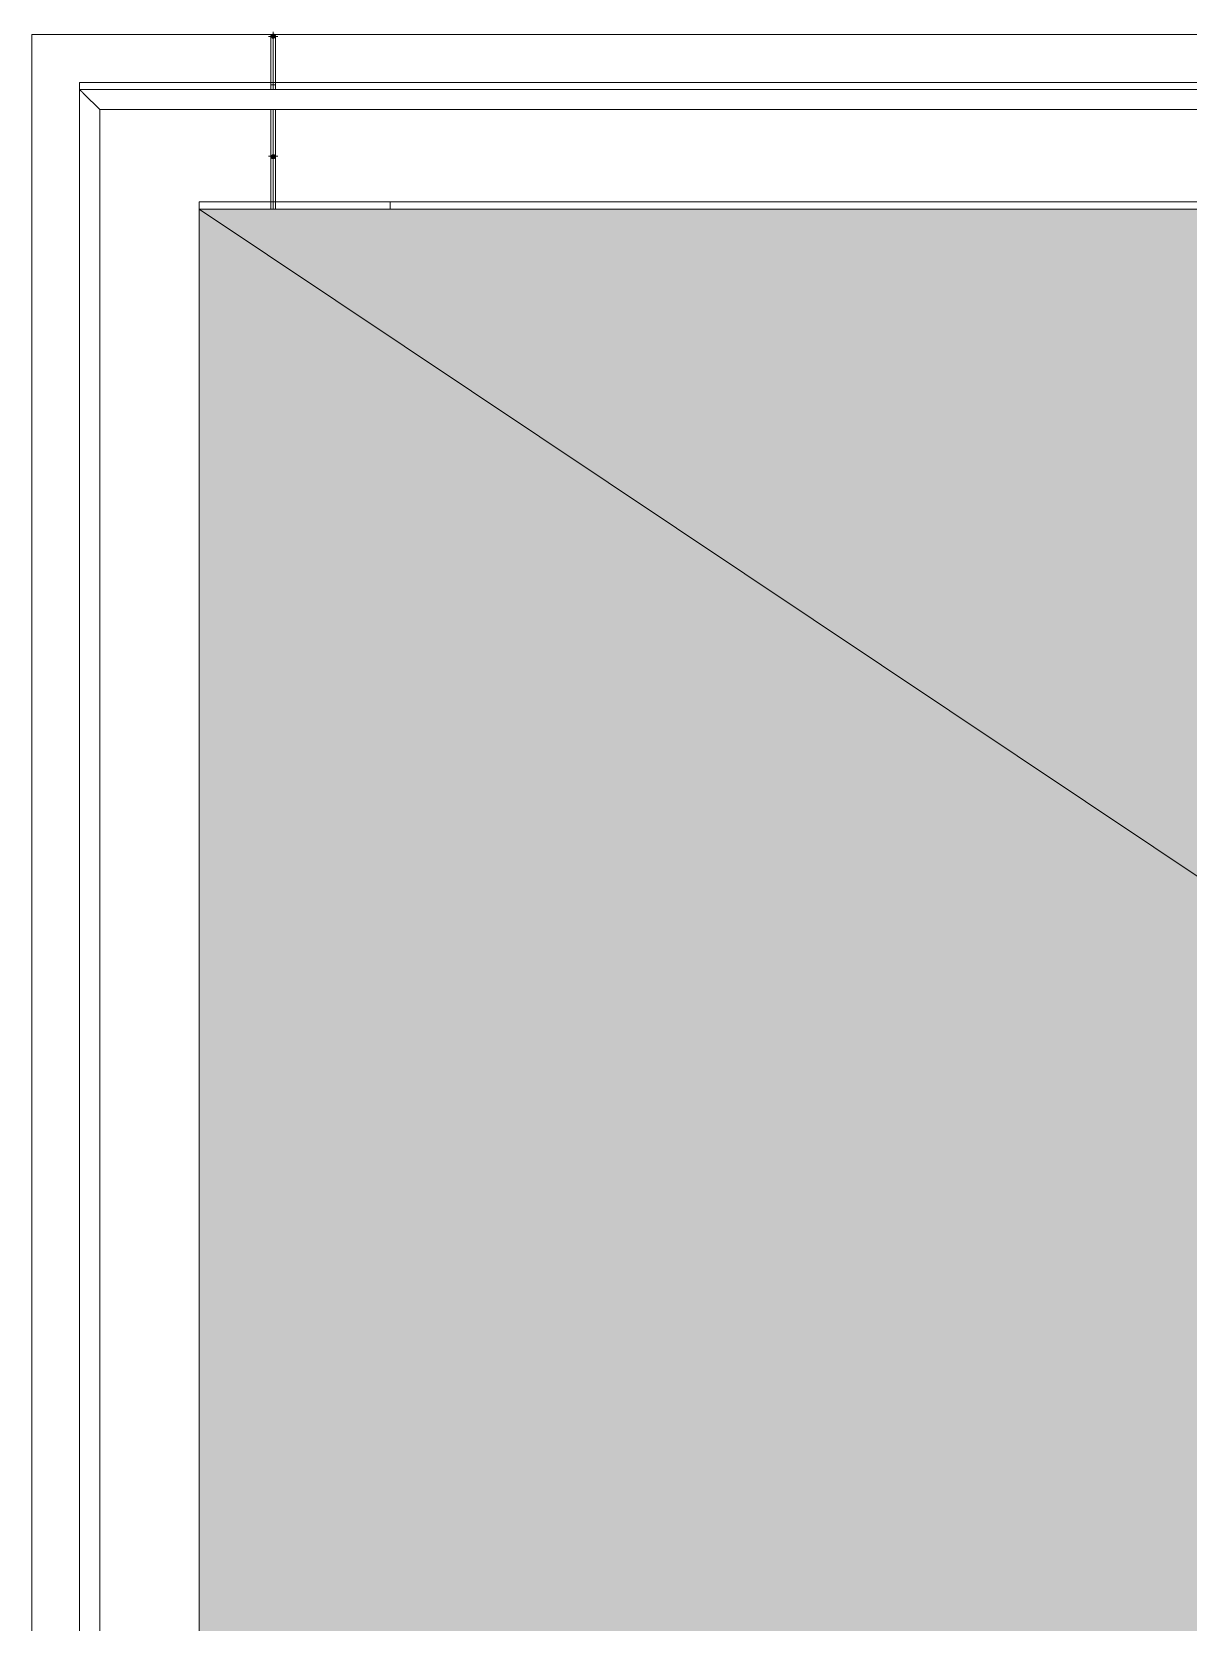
# Model space of a CAD drawing. Header units: millimetres. Extents: x 46521 to 256645, y -45352 to 20466.
# Drawn here: x 65349 to 67769, y 4543 to 7870 of the extents above; entities that cross this region are included whole.
import ezdxf

# ---------------------------------------------------------------- set-up
doc = ezdxf.new("R2010")
doc.units = ezdxf.units.MM
for name, color, linetype, lineweight in [('A-DETL-GENF', 92, 'Continuous', 13), ('A-DETL-THIN', 151, 'Continuous', 13), ('A-FLOR', 192, 'Continuous', 13), ('A-ROOF-OTLN', 132, 'Continuous', 13), ('A-WALL', 113, 'Continuous', 13), ('E-POWR-CNDT', 130, 'Continuous', 13), ('E-POWR-CNTR', 130, 'Continuous', 13), ('S-COLS', 52, 'Continuous', 13)]:
    doc.layers.add(name, color=color, linetype=linetype, lineweight=lineweight)

msp = doc.modelspace()

# ---------------------------------------------------------------- hatches: boundary and pattern name
at = {"layer": 'A-DETL-GENF'}
msp.add_hatch(color=9, dxfattribs=at).paths.add_polyline_path([(84058.4, -4876.6), (84058.4, 7499.3), (65699.3, 7499.3), (65699.3, -4876.6), (83746.7, -4876.6)])
at = {"layer": 'A-WALL'}
for color, points in [(254, [(65855.2, 7855.3), (65856.8, 7856.2), (65858.2, 7857.9), (65858.7, 7861.7), (65858.3, 7862.8), (65855.6, 7864.2), (65851.2, 7863.6), (65849.6, 7860.6), (65851.4, 7856.2), (65853, 7855.6), (65854.3, 7855.4)]), (254, [(65858, 7857.1), (65858.3, 7858), (65858, 7857.1)]), (10, [(65858.4, 7857.4), (65858.5, 7858.1), (65858.4, 7857.7)]), (254, [(65859.2, 7859.7), (65859.1, 7861.4), (65859.1, 7860.6), (65859.2, 7859.9)]), (254, [(65858.1, 7606.9), (65858.9, 7608.9), (65858.2, 7607.4)])]:
    msp.add_hatch(color=color, dxfattribs=at).paths.add_polyline_path(points)
h = msp.add_hatch(color=254, dxfattribs=at)
h.paths.add_polyline_path([(65854.3, 7855.1), (65853.9, 7855.5), (65853.6, 7855.2)])
h.paths.add_polyline_path([(65858.9, 7860.4), (65858.8, 7861.9), (65858.8, 7860.9)])
h.paths.add_polyline_path([(65858.3, 7862.8), (65857, 7864.2), (65857.2, 7863.7), (65857.8, 7863.2)])
h = msp.add_hatch(color=254, dxfattribs=at)
h.paths.add_polyline_path([(65858.1, 7857.2), (65858.4, 7858.1), (65858.1, 7857.2)])
h.paths.add_polyline_path([(65858.6, 7857.5), (65858.7, 7858.4), (65858.5, 7857.6)])
h = msp.add_hatch(color=254, dxfattribs=at)
h.paths.add_polyline_path([(65854.3, 7604.6), (65856.8, 7605.7), (65858.2, 7607.4), (65858.6, 7610.9), (65857.6, 7613.1), (65856.8, 7613.9), (65852.2, 7613.8), (65850.1, 7611.5), (65849.8, 7609.6), (65851.3, 7606.1), (65853, 7604.8)])
h.paths.add_polyline_path([(65858.7, 7607.8), (65859.2, 7609.3), (65858.8, 7608.6)])

# ---------------------------------------------------------------- linework, layer by layer
at = {"layer": 'A-DETL-THIN'}
for p, q in [((84058.4, 7499.3), (65699.3, 7499.3)), ((65699.3, 7499.3), (65699.3, -4876.6)), ((65699.3, 7499.3), (84058.4, -4773))]:
    msp.add_line(p, q, dxfattribs=at)
at = {"layer": 'A-FLOR'}
for p, q in [((65699.3, 7514.3), (65699.3, -4876.6)), ((77698, 7514.3), (65859.2, 7514.3))]:
    msp.add_line(p, q, dxfattribs=at)
at = {"layer": 'A-ROOF-OTLN'}
for p, q in [((65449.3, 7749.3), (65449.3, -5096.6)), ((84214.5, 7749.3), (65449.3, 7749.3)), ((65491.3, 7707.3), (65458.3, 7740.3)), ((65491.3, -5054.6), (65491.3, 7707.3)), ((65491.3, 7707.3), (84172.6, 7707.3))]:
    msp.add_line(p, q, dxfattribs=at)
msp.add_open_spline([(65458.3, 7740.3), (65457.8, 7740.7), (65457.1, 7741.4), (65456.2, 7742.3), (65455.7, 7742.9), (65455.3, 7743.3), (65454.9, 7743.6), (65454.5, 7744), (65454.1, 7744.4), (65453.8, 7744.8), (65453.4, 7745.2), (65453, 7745.6), (65452.6, 7745.9), (65452.3, 7746.3), (65452, 7746.6), (65451.5, 7747), (65451.1, 7747.4), (65450.8, 7747.8), (65450.5, 7748.1), (65450.1, 7748.5), (65449.7, 7748.8), (65449.4, 7749.2), (65449.3, 7749.3), (65449.3, 7749.3)], degree=3, knots=[-1, -1, -1, -1, -0.875, -0.8125, -0.78125, -0.75, -0.71875, -0.6875, -0.65625, -0.625, -0.59375, -0.5625, -0.53125, -0.5, -0.46875, -0.4375, -0.375, -0.34375, -0.3125, -0.25, -0.1875, -0.125, 0, 0, 0, 0], dxfattribs=at)
at = {"layer": 'A-WALL', "color": 254}
for p, q in [((65349.3, 7864.2), (65349.3, 3800.6)), ((65850.8, 7764.3), (65851.4, 7764.3)), ((65851.4, 7764.2), (65850.8, 7764.2)), ((65853, 7764.3), (65853.8, 7764.3)), ((65853.8, 7764.2), (65853, 7764.2)), ((65449.3, -1199.4), (65449.3, 7749.3)), ((65851.5, 7514.3), (65850.8, 7514.3)), ((65852.7, 7514.3), (65851.8, 7514.3)), ((65853.9, 7514.3), (65853, 7514.3)), ((65855.2, 7514.3), (65854.3, 7514.3)), ((65856.5, 7514.3), (65855.6, 7514.3)), ((65857.5, 7514.3), (65856.8, 7514.3))]:
    msp.add_line(p, q, dxfattribs=at)
at = {"layer": 'A-WALL', "color": 9}
for p, q in [((65349.3, 7864.2), (65852.8, 7864.2)), ((65857, 7864.2), (84408.4, 7864.2)), ((65449.3, 7764.3), (65849.5, 7764.3)), ((65449.3, 7764.3), (65449.3, 7749.3)), ((65849.5, 7764.2), (65449.3, 7764.2)), ((65859.1, 7764.3), (84308.4, 7764.3)), ((84308.4, 7764.2), (65859.1, 7764.2)), ((65849.3, 7514.3), (65699.3, 7514.3))]:
    msp.add_line(p, q, dxfattribs=at)
at = {"layer": 'A-WALL', "color": 253}
for p, q in [((65852.8, 7864.2), (65853.1, 7864.2)), ((65853.2, 7864.2), (65856.8, 7864.2))]:
    msp.add_line(p, q, dxfattribs=at)
at = {"layer": 'A-WALL', "color": 10}
for p, q in [((65852.5, 7764.3), (65851.8, 7764.3)), ((65851.8, 7764.2), (65852.5, 7764.2)), ((65855.1, 7764.3), (65854.3, 7764.3)), ((65854.3, 7764.2), (65855.1, 7764.2)), ((65856.3, 7764.3), (65855.6, 7764.3)), ((65855.6, 7764.2), (65856.3, 7764.2)), ((65857.4, 7764.3), (65856.8, 7764.3)), ((65856.8, 7764.2), (65857.4, 7764.2))]:
    msp.add_line(p, q, dxfattribs=at)
at = {"layer": 'E-POWR-CNDT', "color": 254}
for p, q in [((65849.3, 7860.7), (65849.4, 7860.9)), ((65849.3, 7860.5), (65849.3, 7860.7)), ((65849.3, 7860.3), (65849.3, 7860.5)), ((65849.3, 7860.1), (65849.3, 7860.3)), ((65849.3, 7860.1), (65849.3, 7860.1)), ((65849.3, 7860), (65849.3, 7860.1)), ((65849.3, 7859.9), (65849.3, 7860)), ((65849.3, 7859.6), (65849.3, 7859.8)), ((65849.3, 7858.7), (65849.3, 7859)), ((65849.3, 7858.4), (65849.3, 7858.7)), ((65849.3, 7858.1), (65849.3, 7858.4)), ((65849.3, 7857.7), (65849.3, 7858.1)), ((65849.3, 7857.3), (65849.3, 7857.7)), ((65849.3, 7856.9), (65849.3, 7857.3)), ((65849.3, 7856.5), (65849.3, 7856.9)), ((65849.3, 7856), (65849.3, 7856.5)), ((65849.3, 7855.5), (65849.3, 7856)), ((65849.3, 7855), (65849.3, 7855.5)), ((65849.3, 7854.4), (65849.3, 7855)), ((65849.3, 7853.8), (65849.3, 7854.4)), ((65849.3, 7853.3), (65849.3, 7853.8)), ((65849.4, 7861.3), (65849.5, 7861.5)), ((65849.4, 7861.1), (65849.4, 7861.3)), ((65849.4, 7860.9), (65849.4, 7861.1)), ((65849.5, 7861.5), (65849.5, 7861.6)), ((65849.9, 7862.6), (65850.1, 7862.7)), ((65851.3, 7864), (65851.4, 7864.2)), ((65851.4, 7864.2), (65851.6, 7864.3)), ((65851.6, 7864.3), (65851.8, 7864.4)), ((65851.8, 7864.4), (65851.9, 7864.5)), ((65851.9, 7864.5), (65852.1, 7864.6)), ((65852.1, 7864.6), (65852.3, 7864.7)), ((65854.9, 7865), (65855.1, 7865)), ((65855.1, 7865), (65855.3, 7865)), ((65855.3, 7865), (65855.5, 7864.9)), ((65855.7, 7864.9), (65855.9, 7864.8)), ((65859.3, 7858.2), (65859.3, 7857.8)), ((65859.3, 7857.8), (65859.3, 7857.4)), ((65859.3, 7857.4), (65859.3, 7857)), ((65859.3, 7857), (65859.3, 7856.6)), ((65859.3, 7856.6), (65859.3, 7856.1)), ((65859.3, 7856.1), (65859.3, 7855.6)), ((65859.3, 7855.6), (65859.3, 7855.1)), ((65859.3, 7855.1), (65859.3, 7854.6)), ((65859.3, 7854.6), (65859.3, 7854)), ((65859.3, 7854), (65859.3, 7853.4)), ((65859.3, 7853.4), (65859.3, 7852.8)), ((65859.3, 7852.8), (65859.3, 7852.2)), ((65849.3, 7847.1), (65849.3, 7847.9)), ((65849.3, 7846.4), (65849.3, 7847.1)), ((65849.3, 7845.6), (65849.3, 7846.4)), ((65849.3, 7844.8), (65849.3, 7845.6)), ((65849.3, 7844), (65849.3, 7844.8)), ((65849.3, 7843.3), (65849.3, 7844)), ((65849.3, 7842.5), (65849.3, 7843.3)), ((65849.3, 7841.7), (65849.3, 7842.5)), ((65849.3, 7840.9), (65849.3, 7841.7)), ((65849.3, 7840.1), (65849.3, 7840.9)), ((65849.3, 7840.1), (65849.3, 7807.6)), ((65859.3, 7852.2), (65859.3, 7851.5)), ((65859.3, 7851.5), (65859.3, 7850.9)), ((65859.3, 7850.9), (65859.3, 7850.2)), ((65859.3, 7850.2), (65859.3, 7849.5)), ((65859.3, 7849.5), (65859.3, 7848.8)), ((65859.3, 7848.8), (65859.3, 7848.1)), ((65859.3, 7848.1), (65859.3, 7847.3)), ((65859.3, 7847.3), (65859.3, 7846.6)), ((65859.3, 7846.6), (65859.3, 7845.8)), ((65859.3, 7845.8), (65859.3, 7845)), ((65859.3, 7845), (65859.3, 7844.3)), ((65859.3, 7844.3), (65859.3, 7843.5)), ((65859.3, 7843.5), (65859.3, 7842.7)), ((65859.3, 7842.7), (65859.3, 7841.9)), ((65859.3, 7841.9), (65859.3, 7841.1)), ((65859.3, 7841.1), (65859.3, 7840.3)), ((65859.3, 7840.3), (65859.3, 7840.1)), ((65859.3, 7807.6), (65859.3, 7840.1)), ((65849.3, 7759.2), (65850, 7759.2)), ((65850.8, 7759.2), (65851.3, 7759.2)), ((65851.8, 7759.2), (65852.5, 7759.2)), ((65853, 7759.2), (65853.7, 7759.2)), ((65854.3, 7759.2), (65855, 7759.2)), ((65855.6, 7759.2), (65856.3, 7759.2)), ((65856.8, 7759.2), (65857.4, 7759.2)), ((65858.6, 7759.2), (65859.3, 7759.2)), ((65849.3, 7609.7), (65849.3, 7609.9)), ((65849.3, 7609.1), (65849.3, 7609.3)), ((65849.3, 7608.9), (65849.3, 7609.1)), ((65849.4, 7608.7), (65849.3, 7608.9)), ((65849.4, 7608.5), (65849.4, 7608.7)), ((65849.6, 7607.8), (65849.6, 7608)), ((65849.7, 7607.6), (65849.6, 7607.8)), ((65849.8, 7607.4), (65849.7, 7607.6)), ((65850.1, 7606.9), (65850, 7607.1)), ((65850.2, 7606.7), (65850.1, 7606.9)), ((65850.4, 7606.4), (65850.3, 7606.6)), ((65850.6, 7606.2), (65850.4, 7606.4)), ((65851.5, 7605.5), (65851.3, 7605.6)), ((65851.6, 7605.4), (65851.5, 7605.5)), ((65851.8, 7605.2), (65851.6, 7605.4)), ((65852, 7605.2), (65851.8, 7605.2)), ((65852.2, 7605.1), (65852, 7605.2)), ((65852.3, 7605), (65852.2, 7605.1)), ((65856.1, 7604.9), (65855.9, 7604.9)), ((65856.3, 7605), (65856.1, 7604.9)), ((65856.5, 7605.1), (65856.3, 7605)), ((65856.6, 7605.2), (65856.5, 7605.1)), ((65856.8, 7605.3), (65856.6, 7605.2)), ((65857, 7605.4), (65856.8, 7605.3)), ((65857.2, 7605.5), (65857, 7605.4)), ((65857.3, 7605.6), (65857.2, 7605.5)), ((65857.5, 7605.7), (65857.3, 7605.6)), ((65857.6, 7605.9), (65857.5, 7605.7)), ((65857.8, 7606), (65857.6, 7605.9)), ((65858.4, 7606.8), (65858.3, 7606.6)), ((65858.5, 7606.9), (65858.4, 7606.8)), ((65859, 7607.8), (65858.9, 7607.6)), ((65859.1, 7608.2), (65859, 7608)), ((65859, 7608), (65859, 7607.8)), ((65859.2, 7608.6), (65859.1, 7608.4)), ((65859.1, 7608.4), (65859.1, 7608.2)), ((65859.3, 7609), (65859.2, 7608.8)), ((65859.2, 7608.8), (65859.2, 7608.6)), ((65859.3, 7609.6), (65859.3, 7609.6)), ((65859.3, 7609.6), (65859.3, 7609.4))]:
    msp.add_line(p, q, dxfattribs=at)
at = {"layer": 'E-POWR-CNDT', "color": 9}
for p, q in [((65849.3, 7860), (65849.3, 7860)), ((65849.3, 7859.8), (65849.3, 7859.9)), ((65850.5, 7863.4), (65850.7, 7863.5)), ((65850.7, 7863.5), (65850.8, 7863.7)), ((65850.8, 7863.7), (65851, 7863.8)), ((65851, 7863.8), (65851.1, 7863.9)), ((65851.1, 7863.9), (65851.3, 7864)), ((65852.3, 7864.7), (65852.5, 7864.7)), ((65854.2, 7865.1), (65854.3, 7865.1)), ((65857.7, 7863.7), (65857.9, 7863.6)), ((65857.9, 7863.6), (65858, 7863.4)), ((65859.2, 7861.1), (65859.2, 7860.9)), ((65859.2, 7860.9), (65859.2, 7860.7)), ((65859.3, 7859.8), (65859.3, 7859.7)), ((65859.3, 7859.7), (65859.3, 7859.5)), ((65849.3, 7840.1), (65849.3, 7807.6)), ((65859.3, 7807.6), (65859.3, 7840.1)), ((65849.3, 7807.6), (65849.3, 7749.3)), ((65859.3, 7749.3), (65859.3, 7807.6)), ((65849.3, 7707.3), (65849.3, 7692.1)), ((65849.3, 7692.1), (65849.3, 7659.6)), ((65859.3, 7692.1), (65859.3, 7707.3)), ((65859.3, 7659.6), (65859.3, 7692.1)), ((65849.3, 7609.6), (65849.3, 7609.7)), ((65849.3, 7609.3), (65849.3, 7609.5)), ((65849.3, 7589.6), (65849.3, 7557.1)), ((65850.7, 7606.1), (65850.6, 7606.2)), ((65850.8, 7606), (65850.7, 7606.1)), ((65851, 7605.8), (65850.8, 7606)), ((65851.1, 7605.7), (65851, 7605.8)), ((65851.3, 7605.6), (65851.1, 7605.7)), ((65852.5, 7604.9), (65852.3, 7605)), ((65852.7, 7604.8), (65852.5, 7604.9)), ((65852.9, 7604.8), (65852.7, 7604.8)), ((65855.9, 7604.9), (65855.7, 7604.8)), ((65858.6, 7607.1), (65858.5, 7606.9)), ((65858.7, 7607.3), (65858.6, 7607.1)), ((65859.3, 7557.1), (65859.3, 7589.6)), ((65849.3, 7557.1), (65849.3, 7499.3)), ((65859.3, 7499.3), (65859.3, 7557.1))]:
    msp.add_line(p, q, dxfattribs=at)
at = {"layer": 'E-POWR-CNDT', "color": 253}
for p, q in [((65849.3, 7860), (65849.3, 7859.9)), ((65849.3, 7859.9), (65849.3, 7859.8)), ((65852.5, 7864.7), (65852.7, 7864.8)), ((65852.7, 7864.8), (65852.9, 7864.9)), ((65852.9, 7864.9), (65853, 7864.9)), ((65853, 7864.9), (65853.2, 7865)), ((65853.2, 7865), (65853.4, 7865)), ((65853.4, 7865), (65853.6, 7865)), ((65856.2, 7864.7), (65856.4, 7864.6)), ((65856.4, 7864.6), (65856.6, 7864.5)), ((65859.1, 7861.5), (65859.1, 7861.3)), ((65859.1, 7861.3), (65859.2, 7861.1)), ((65859.3, 7860.1), (65859.3, 7860.1)), ((65859.3, 7859.9), (65859.3, 7860)), ((65859.3, 7859.8), (65859.3, 7859.9)), ((65859.3, 7859.6), (65859.3, 7859.8)), ((65849.3, 7609.5), (65849.3, 7609.4)), ((65849.3, 7609.4), (65849.3, 7609.3)), ((65853.1, 7604.7), (65852.9, 7604.8)), ((65854.3, 7604.6), (65854.3, 7604.6)), ((65859.3, 7611.2), (65859.3, 7610.7)), ((65859.3, 7610.7), (65859.3, 7610.3)), ((65859.3, 7610.3), (65859.3, 7610)), ((65859.3, 7609.7), (65859.3, 7609.6)), ((65859.3, 7609.4), (65859.3, 7609.5)), ((65859.3, 7609.3), (65859.3, 7609.4)), ((65859.3, 7609.1), (65859.3, 7609.3))]:
    msp.add_line(p, q, dxfattribs=at)
at = {"layer": 'E-POWR-CNDT', "color": 10}
for p, q in [((65855.5, 7864.9), (65855.7, 7864.9)), ((65850.3, 7606.6), (65850.2, 7606.7))]:
    msp.add_line(p, q, dxfattribs=at)
at = {"layer": 'E-POWR-CNDT', "color": 83}
for p, q in [((65849.3, 7609.6), (65849.3, 7609.6)), ((65849.3, 7609.6), (65849.3, 7609.5)), ((65855.7, 7604.8), (65855.5, 7604.7))]:
    msp.add_line(p, q, dxfattribs=at)
at = {"layer": 'E-POWR-CNDT', "color": 8}
for p in [(65849.3, 7609.6), (65849.3, 7609.5)]:
    msp.add_line(p, (65849.3, 7609.6), dxfattribs=at)
at = {"layer": 'E-POWR-CNDT', "color": 83, "flags": 128}
msp.add_lwpolyline([(65849.3, 7860.1), (65849.3, 7860.1), (65849.3, 7860)], dxfattribs=at)
at = {"layer": 'E-POWR-CNDT', "color": 9, "flags": 128}
for points in [[(65849.3, 7859.8), (65849.3, 7859.7), (65849.3, 7859.5), (65849.3, 7859.3), (65849.3, 7859.1), (65849.3, 7858.8), (65849.3, 7858.5), (65849.3, 7858.2), (65849.3, 7857.8), (65849.3, 7857.4), (65849.3, 7857), (65849.3, 7856.6), (65849.3, 7856.1), (65849.3, 7855.6), (65849.3, 7855.1), (65849.3, 7854.6), (65849.3, 7854), (65849.3, 7853.4), (65849.3, 7852.8), (65849.3, 7852.2), (65849.3, 7851.5), (65849.3, 7850.9), (65849.3, 7850.2), (65849.3, 7849.5), (65849.3, 7848.8), (65849.3, 7848.1), (65849.3, 7847.3), (65849.3, 7846.6), (65849.3, 7845.8), (65849.3, 7845), (65849.3, 7844.3), (65849.3, 7843.5), (65849.3, 7842.7), (65849.3, 7841.9), (65849.3, 7841.1), (65849.3, 7840.3), (65849.3, 7840.1)], [(65853.6, 7865), (65853.8, 7865), (65854, 7865.1), (65854.2, 7865.1)], [(65854.3, 7865.1), (65854.5, 7865.1), (65854.7, 7865.1), (65854.9, 7865)], [(65855.9, 7864.8), (65856, 7864.7), (65856.2, 7864.7)], [(65856.6, 7864.5), (65856.8, 7864.4), (65856.9, 7864.3), (65857.1, 7864.2)], [(65857.1, 7864.2), (65857.3, 7864.1), (65857.4, 7864), (65857.6, 7863.8), (65857.7, 7863.7)], [(65858, 7863.4), (65858.1, 7863.3), (65858.3, 7863.1)], [(65858.9, 7862.1), (65858.9, 7861.9), (65859, 7861.7), (65859.1, 7861.5)], [(65859.2, 7860.7), (65859.3, 7860.5), (65859.3, 7860.3), (65859.3, 7860.1)], [(65859.3, 7860), (65859.3, 7859.9), (65859.3, 7859.8)], [(65859.3, 7840.1), (65859.3, 7840.9), (65859.3, 7841.7), (65859.3, 7842.5), (65859.3, 7843.3), (65859.3, 7844), (65859.3, 7844.8), (65859.3, 7845.6), (65859.3, 7846.4), (65859.3, 7847.1), (65859.3, 7847.9), (65859.3, 7848.6), (65859.3, 7849.3), (65859.3, 7850), (65859.3, 7850.7), (65859.3, 7851.4), (65859.3, 7852), (65859.3, 7852.6), (65859.3, 7853.3), (65859.3, 7853.8), (65859.3, 7854.4), (65859.3, 7855), (65859.3, 7855.5), (65859.3, 7856), (65859.3, 7856.5), (65859.3, 7856.9), (65859.3, 7857.3), (65859.3, 7857.7), (65859.3, 7858.1), (65859.3, 7858.4), (65859.3, 7858.7), (65859.3, 7859), (65859.3, 7859.2), (65859.3, 7859.4), (65859.3, 7859.6)], [(65849.3, 7609.9), (65849.3, 7610.2), (65849.3, 7610.6), (65849.3, 7611), (65849.3, 7611.5), (65849.3, 7612.1), (65849.3, 7612.8), (65849.3, 7613.5), (65849.3, 7614.3), (65849.3, 7615.2), (65849.3, 7616.2), (65849.3, 7617.2), (65849.3, 7618.3), (65849.3, 7619.5), (65849.3, 7620.7), (65849.3, 7622), (65849.3, 7623.3), (65849.3, 7624.8), (65849.3, 7626.2), (65849.3, 7627.7), (65849.3, 7629.3), (65849.3, 7630.9), (65849.3, 7632.6), (65849.3, 7634.3), (65849.3, 7636), (65849.3, 7637.8), (65849.3, 7639.6), (65849.3, 7641.5), (65849.3, 7643.3), (65849.3, 7645.3), (65849.3, 7647.2), (65849.3, 7649.1), (65849.3, 7651.1), (65849.3, 7653.1), (65849.3, 7655.1), (65849.3, 7657), (65849.3, 7659), (65849.3, 7659.6)], [(65859.3, 7659.6), (65859.3, 7657.6), (65859.3, 7655.6), (65859.3, 7653.6), (65859.3, 7651.6), (65859.3, 7649.7), (65859.3, 7647.7), (65859.3, 7645.8), (65859.3, 7643.9), (65859.3, 7642), (65859.3, 7640.1), (65859.3, 7638.3), (65859.3, 7636.5), (65859.3, 7634.7), (65859.3, 7633), (65859.3, 7631.4), (65859.3, 7629.7), (65859.3, 7628.1), (65859.3, 7626.6), (65859.3, 7625.1), (65859.3, 7623.7), (65859.3, 7622.4), (65859.3, 7621.1), (65859.3, 7619.8), (65859.3, 7618.6), (65859.3, 7617.5), (65859.3, 7616.5), (65859.3, 7615.5), (65859.3, 7614.6), (65859.3, 7613.7), (65859.3, 7613), (65859.3, 7612.3), (65859.3, 7611.7), (65859.3, 7611.2)], [(65849.3, 7609.3), (65849.3, 7609.2), (65849.3, 7609), (65849.3, 7608.8), (65849.3, 7608.6), (65849.3, 7608.3), (65849.3, 7608), (65849.3, 7607.7), (65849.3, 7607.3), (65849.3, 7606.9), (65849.3, 7606.5), (65849.3, 7606.1), (65849.3, 7605.6), (65849.3, 7605.1), (65849.3, 7604.6), (65849.3, 7604.1), (65849.3, 7603.5), (65849.3, 7602.9), (65849.3, 7602.3), (65849.3, 7601.7), (65849.3, 7601.1), (65849.3, 7600.4), (65849.3, 7599.7), (65849.3, 7599), (65849.3, 7598.3), (65849.3, 7597.6), (65849.3, 7596.8), (65849.3, 7596.1), (65849.3, 7595.3), (65849.3, 7594.6), (65849.3, 7593.8), (65849.3, 7593), (65849.3, 7592.2), (65849.3, 7591.4), (65849.3, 7590.6), (65849.3, 7589.8), (65849.3, 7589.6)], [(65854.3, 7604.6), (65854.1, 7604.6), (65853.9, 7604.6), (65853.7, 7604.6), (65853.5, 7604.7), (65853.3, 7604.7), (65853.1, 7604.7)], [(65855.5, 7604.7), (65855.3, 7604.7), (65855.1, 7604.7), (65854.9, 7604.6), (65854.7, 7604.6), (65854.5, 7604.6), (65854.3, 7604.6)], [(65858.9, 7607.6), (65858.8, 7607.5), (65858.7, 7607.3)], [(65859.3, 7610), (65859.3, 7609.8), (65859.3, 7609.7)], [(65859.3, 7609.4), (65859.3, 7609.2), (65859.3, 7609)], [(65859.3, 7589.6), (65859.3, 7590.4), (65859.3, 7591.2), (65859.3, 7592), (65859.3, 7592.8), (65859.3, 7593.6), (65859.3, 7594.3), (65859.3, 7595.1), (65859.3, 7595.9), (65859.3, 7596.6), (65859.3, 7597.4), (65859.3, 7598.1), (65859.3, 7598.8), (65859.3, 7599.5), (65859.3, 7600.2), (65859.3, 7600.9), (65859.3, 7601.5), (65859.3, 7602.2), (65859.3, 7602.8), (65859.3, 7603.4), (65859.3, 7603.9), (65859.3, 7604.5), (65859.3, 7605), (65859.3, 7605.5), (65859.3, 7606), (65859.3, 7606.4), (65859.3, 7606.8), (65859.3, 7607.2), (65859.3, 7607.6), (65859.3, 7607.9), (65859.3, 7608.2), (65859.3, 7608.5), (65859.3, 7608.7), (65859.3, 7609), (65859.3, 7609.1)]]:
    msp.add_lwpolyline(points, dxfattribs=at)
at = {"layer": 'E-POWR-CNDT', "color": 254, "flags": 128}
for points in [[(65849.3, 7859), (65849.3, 7859.2), (65849.3, 7859.4), (65849.3, 7859.6)], [(65849.3, 7848.6), (65849.3, 7849.3), (65849.3, 7850), (65849.3, 7850.7), (65849.3, 7851.4), (65849.3, 7852), (65849.3, 7852.6)], [(65849.5, 7861.6), (65849.6, 7861.8), (65849.7, 7862), (65849.8, 7862.2), (65849.9, 7862.4), (65849.9, 7862.6)], [(65850.1, 7862.7), (65850.2, 7862.9), (65850.3, 7863.1), (65850.4, 7863.2), (65850.5, 7863.4)], [(65858.3, 7863.1), (65858.4, 7862.9), (65858.5, 7862.8)], [(65858.5, 7862.8), (65858.6, 7862.6), (65858.7, 7862.4)], [(65858.7, 7862.4), (65858.8, 7862.2), (65858.9, 7862.1)], [(65859.3, 7859.5), (65859.3, 7859.3), (65859.3, 7859.1), (65859.3, 7858.8), (65859.3, 7858.5), (65859.3, 7858.2)], [(65849.6, 7608), (65849.5, 7608.2), (65849.4, 7608.3), (65849.4, 7608.5)], [(65850, 7607.1), (65849.9, 7607.2), (65849.8, 7607.4)], [(65858.3, 7606.6), (65858.2, 7606.4), (65858, 7606.3), (65857.9, 7606.1), (65857.8, 7606)]]:
    msp.add_lwpolyline(points, dxfattribs=at)
at = {"layer": 'E-POWR-CNDT', "color": 253, "flags": 128}
msp.add_lwpolyline([(65859.3, 7860.1), (65859.3, 7860.1), (65859.3, 7860)], dxfattribs=at)
at = {"layer": 'E-POWR-CNDT', "color": 73, "flags": 128}
for points in [[(65859.3, 7860), (65859.3, 7860), (65859.3, 7860.1), (65859.3, 7860.1)], [(65859.3, 7609.5), (65859.3, 7609.6), (65859.3, 7609.6), (65859.3, 7609.6)]]:
    msp.add_lwpolyline(points, dxfattribs=at)
at = {"layer": 'E-POWR-CNTR', "color": 254}
for p, q in [((65844.3, 7860.1), (65849.3, 7860.1)), ((65854.3, 7856.3), (65854.3, 7860.1)), ((65854.3, 7855.7), (65854.3, 7840.1)), ((65854.3, 7850.1), (65854.3, 7855.1)), ((65859.3, 7860.1), (65864.3, 7860.1)), ((65854.3, 7807.6), (65854.3, 7840.1)), ((65854.3, 7749.3), (65854.3, 7807.6)), ((65854.3, 7749.3), (65854.3, 7807.6)), ((65854.3, 7692.1), (65854.3, 7707.3)), ((65854.3, 7692.1), (65854.3, 7707.3)), ((65854.3, 7692.1), (65854.3, 7659.6)), ((65854.3, 7659.6), (65854.3, 7619.7)), ((65854.3, 7619.6), (65854.3, 7613.4)), ((65854.3, 7611.8), (65854.3, 7609.6)), ((65854.3, 7605.3), (65854.3, 7589.6)), ((65854.3, 7599.6), (65854.3, 7604.6)), ((65854.3, 7557.1), (65854.3, 7589.6)), ((65854.3, 7557.1), (65854.3, 7499.3)), ((65854.3, 7557.1), (65854.3, 7499.3))]:
    msp.add_line(p, q, dxfattribs=at)
at = {"layer": 'E-POWR-CNTR', "color": 9}
for p, q in [((65849.8, 7860.1), (65850.7, 7860.1)), ((65851.2, 7860.1), (65852.2, 7860.1)), ((65852.2, 7860.1), (65856, 7860.1)), ((65854.3, 7865.1), (65854.3, 7870.1)), ((65854.3, 7862.1), (65854.3, 7863.9)), ((65854.3, 7855.1), (65854.3, 7861.7)), ((65854.3, 7860.1), (65854.3, 7858.6)), ((65854.3, 7858.2), (65854.3, 7855.7)), ((65856.2, 7860.1), (65856.9, 7860.1)), ((65844.3, 7609.6), (65849.3, 7609.6)), ((65849.8, 7609.6), (65850.7, 7609.6)), ((65851.2, 7609.6), (65852.2, 7609.6)), ((65852.2, 7609.6), (65856, 7609.6)), ((65854.3, 7614.6), (65854.3, 7619.6)), ((65854.3, 7604.6), (65854.3, 7613.5)), ((65854.3, 7609.6), (65854.3, 7605.3)), ((65856.2, 7609.6), (65856.9, 7609.6)), ((65859.3, 7609.6), (65864.3, 7609.6))]:
    msp.add_line(p, q, dxfattribs=at)
at = {"layer": 'E-POWR-CNTR', "color": 10}
for p, q in [((65854.3, 7854.2), (65854.3, 7855.7)), ((65854.3, 7852.9), (65854.3, 7854.2)), ((65854.3, 7844.7), (65854.3, 7852.4)), ((65854.3, 7840.1), (65854.3, 7844.5)), ((65854.3, 7807.6), (65854.3, 7840.1)), ((65854.3, 7807.6), (65854.3, 7764.3)), ((65854.3, 7764.2), (65854.3, 7759.2))]:
    msp.add_line(p, q, dxfattribs=at)
at = {"layer": 'S-COLS', "color": 254}
for p, q in [((65699.3, 7514.3), (65849.3, 7514.3)), ((65699.3, 7499.3), (65699.3, 7514.3)), ((65699.3, 7114.3), (65699.3, 7499.3)), ((65850.8, 7514.3), (65851.5, 7514.3)), ((65851.8, 7514.3), (65852.7, 7514.3)), ((65853, 7514.3), (65853.9, 7514.3)), ((65854.3, 7514.3), (65855.2, 7514.3)), ((65855.6, 7514.3), (65856.5, 7514.3)), ((65856.8, 7514.3), (65857.5, 7514.3)), ((65859.2, 7514.3), (66099.3, 7514.3))]:
    msp.add_line(p, q, dxfattribs=at)
at = {"layer": 'S-COLS', "color": 9}
msp.add_line((66099.3, 7514.3), (66099.3, 7499.3), dxfattribs=at)

doc.saveas('drawing.dxf')
